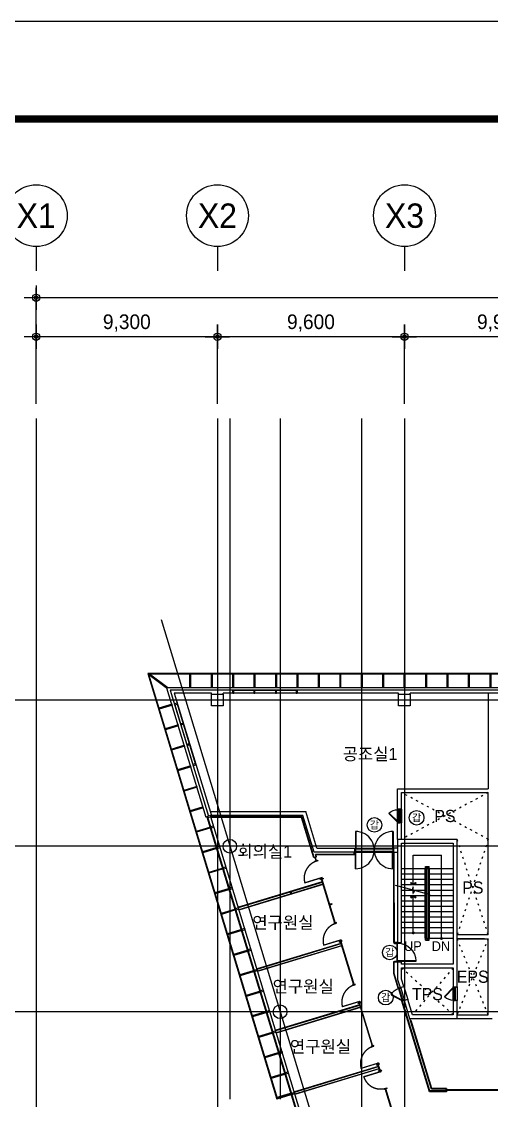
# Model space of a CAD drawing. Header units: metres. Extents: x 630750 to 860239, y 578133 to 726633.
# Drawn here: x 678755 to 702867, y 671261 to 726633 of the extents above; entities that cross this region are included whole.
import ezdxf
from ezdxf.enums import TextEntityAlignment as Align

# ---------------------------------------------------------------- set-up
doc = ezdxf.new("R2010")
doc.units = ezdxf.units.M
doc.header["$LTSCALE"] = 300
for name, pattern in [('DASHDOT', [25.4, 12.7, -6.35, 0, -6.35]), ('HID1', [0.375, 0.25, -0.125]), ('HIDDEN-1', [1.4, 0.35, -0.7, 0.35]), ('업무시설_xr-base$0$CONTINOUS', [0])]:
    doc.linetypes.add(name, pattern=pattern)
doc.layers.get('Defpoints').update_dxf_attribs({"color": 8})
for name, color, linetype in [('001dmp-FORM', 7, 'Continuous'), ('A-AL', 6, 'Continuous'), ('A-CEN-1', 1, 'Continuous'), ('A-CON', 2, 'Continuous'), ('A-DIM', 7, 'Continuous'), ('A-DOR', 4, 'Continuous'), ('A-ELE-9', 9, 'Continuous'), ('A-GRID-DIMS', 14, 'Continuous'), ('A-HAT-1', 9, 'Continuous'), ('A-HAT-2', 8, 'Continuous'), ('A-STAIR', 4, 'Continuous'), ('A-STONE', 6, 'Continuous'), ('A-SYM1', 7, 'Continuous'), ('A-TXT', 3, 'Continuous'), ('A-TXT-S', 3, 'Continuous'), ('A-WAL-BLK', 3, 'Continuous'), ('A-WAL-DW', 7, 'Continuous'), ('A-WALL-CONC', 2, 'Continuous'), ('A-WIN-GLASS', 4, 'Continuous'), ('DIM', 7, 'Continuous'), ('DOR', 4, 'Continuous'), ('ELE9', 9, 'Continuous'), ('INT', 117, 'Continuous'), ('KUK-DOOR', 4, 'Continuous'), ('KUK-DOOR-FRAME', 4, 'Continuous'), ('KUK-WALL-DRYWALL', 4, 'Continuous'), ('KUK-WALL-FIN 1', 30, 'Continuous'), ('KUK-WINDOW', 4, 'Continuous'), ('블럭', 7, 'Continuous'), ('외장그레이팅', 4, 'Continuous'), ('프레임', 5, 'Continuous')]:
    doc.layers.add(name, color=color, linetype=linetype)
doc.styles.add('TEXT', font='')
doc.styles.add('TEXT(돋음)', font='')
doc.styles.add('돋움', font='')
doc.styles.get('TEXT').set_extended_font_data('DotumChe')
doc.styles.get('TEXT(돋음)').set_extended_font_data('Dotum')
doc.styles.get('돋움').set_extended_font_data('Dotum')
doc.dimstyles.new('DIM250', dxfattribs={"dimscale": 250, "dimtxt": 3, "dimasz": 1, "dimexe": 2, "dimexo": 3, "dimgap": 1, "dimtad": 1, "dimdec": 0, "dimzin": 0, "dimdsep": 46, "dimlunit": 6, "dimtxsty": 'TEXT(돋음)', "dimblk": 'Z_DOT', "dimcen": 2.5, "dimdle": 2, "dimclrd": 256, "dimclre": 256, "dimclrt": 3, "dimadec": 0, "dimazin": 0, "dimtfac": 1, "dimtdec": 0, "dimtix": 1, "dimtmove": 2, "dimatfit": 3, "dimldrblk": 'Z_DOT', "dimfxl": 1, "dimtolj": 1, "dimtzin": 0, "dimarcsym": 0})

# ---------------------------------------------------------------- blocks, each defined once
blk = doc.blocks.new('Z_DOT')
at = {"layer": 'DIM', "color": 7}
for p, q in [((0, -2.5), (0, 2.5)), ((-2.5, 0), (2.5, 0))]:
    blk.add_line(p, q, dxfattribs=at)
for radius in [0.75, 0.375]:
    blk.add_circle((0, 0), radius, dxfattribs=at)
blk = doc.blocks.new('*D32')
at = {"layer": 'A-DIM', "lineweight": -2, "transparency": 16777216}
for p, q in [((679505, 707009), (679505, 712959)), ((770505, 707009), (770505, 712959)), ((770255, 712459), (679755, 712459))]:
    blk.add_line(p, q, dxfattribs=at)
at = {"layer": 'Defpoints', "color": 0, "transparency": 16777216}
for p in [(679505, 712459), (679505, 706259), (770505, 706259)]:
    blk.add_point(p, dxfattribs=at)
at = {"layer": 'A-DIM', "lineweight": -2, "transparency": 16777216, "xscale": 250, "yscale": 250, "zscale": 250}
for p, rotation in [((679505, 712459), 179.9999997598762), ((770505, 712459), 359.9999997598762)]:
    blk.add_blockref('Z_DOT', p, dxfattribs=dict(at, rotation=rotation))
at = {"layer": 'A-DIM', "color": 3, "transparency": 16777216, "insert": (725005, 713157), "char_height": 750, "attachment_point": 5, "rotation": 360, "style": 'TEXT(돋음)'}
blk.add_mtext('\\A1;91,000', dxfattribs=at)
blk = doc.blocks.new('*D33')
at = {"layer": 'A-DIM', "lineweight": -2, "transparency": 16777216}
for p, q in [((698405, 707009), (698405, 710959)), ((708055, 710459), (698655, 710459)), ((708305, 707009), (708305, 710959))]:
    blk.add_line(p, q, dxfattribs=at)
at = {"layer": 'Defpoints', "color": 0, "transparency": 16777216}
for p in [(698405, 710459), (698405, 706259), (708305, 706259)]:
    blk.add_point(p, dxfattribs=at)
at = {"layer": 'A-DIM', "lineweight": -2, "transparency": 16777216, "xscale": 250, "yscale": 250, "zscale": 250}
for p, rotation in [((698405, 710459), 179.9999997598762), ((708305, 710459), 359.9999997598762)]:
    blk.add_blockref('Z_DOT', p, dxfattribs=dict(at, rotation=rotation))
at = {"layer": 'A-DIM', "color": 3, "transparency": 16777216, "insert": (703355, 711157), "char_height": 750, "attachment_point": 5, "rotation": 360, "style": 'TEXT(돋음)'}
blk.add_mtext('\\A1;9,900', dxfattribs=at)
blk = doc.blocks.new('*D52')
at = {"layer": 'A-DIM', "lineweight": -2, "transparency": 16777216}
for p, q in [((688805, 707009), (688805, 710959)), ((698155, 710459), (689055, 710459)), ((698405, 707009), (698405, 710959))]:
    blk.add_line(p, q, dxfattribs=at)
at = {"layer": 'Defpoints', "color": 0, "transparency": 16777216}
for p in [(688805, 710459), (688805, 706259), (698405, 706259)]:
    blk.add_point(p, dxfattribs=at)
at = {"layer": 'A-DIM', "lineweight": -2, "transparency": 16777216, "xscale": 250, "yscale": 250, "zscale": 250}
for p, rotation in [((688805, 710459), 179.9999999866598), ((698405, 710459), 359.9999999866598)]:
    blk.add_blockref('Z_DOT', p, dxfattribs=dict(at, rotation=rotation))
at = {"layer": 'A-DIM', "color": 3, "transparency": 16777216, "insert": (693605, 711157), "char_height": 750, "attachment_point": 5, "rotation": 360, "style": 'TEXT(돋음)'}
blk.add_mtext('\\A1;9,600', dxfattribs=at)
blk = doc.blocks.new('*D53')
at = {"layer": 'A-DIM', "lineweight": -2, "transparency": 16777216}
for p, q in [((679505, 707009), (679505, 710959)), ((688555, 710459), (679755, 710459)), ((688805, 707009), (688805, 710959))]:
    blk.add_line(p, q, dxfattribs=at)
at = {"layer": 'Defpoints', "color": 0, "transparency": 16777216}
for p in [(679505, 710459), (679505, 706259), (688805, 706259)]:
    blk.add_point(p, dxfattribs=at)
at = {"layer": 'A-DIM', "lineweight": -2, "transparency": 16777216, "xscale": 250, "yscale": 250, "zscale": 250}
for p, rotation in [((679505, 710459), 179.9999999866598), ((688805, 710459), 359.9999999866598)]:
    blk.add_blockref('Z_DOT', p, dxfattribs=dict(at, rotation=rotation))
at = {"layer": 'A-DIM', "color": 3, "transparency": 16777216, "insert": (684155, 711157), "char_height": 750, "attachment_point": 5, "rotation": 360, "style": 'TEXT(돋음)'}
blk.add_mtext('\\A1;9,300', dxfattribs=at)
blk = doc.blocks.new('*U30')
blk.add_line((0, 5), (0, 0))
blk.add_circle((0, 11.35), 6.35)
at = {"color": 3, "style": '돋움'}
blk.add_attdef('NO', text='', height=5, dxfattribs=at).set_placement((0, 11.35), align=Align.MIDDLE_CENTER)
blk = doc.blocks.new('door_1800_3')
at = {"layer": 'A-DOR'}
for p, q in [((754409, 467845), (754409, 466990)), ((754439, 467845), (754439, 466990)), ((756319, 467845), (756319, 466990)), ((756349, 467845), (756349, 466990)), ((754409, 466990), (754439, 466990)), ((754409, 466790), (754439, 466790)), ((754409, 465935), (754409, 466790)), ((754439, 465935), (754439, 466790)), ((756319, 466990), (756349, 466990)), ((756319, 465935), (756319, 466790)), ((756319, 466790), (756349, 466790)), ((756349, 465935), (756349, 466790))]:
    blk.add_line(p, q, dxfattribs=at)
for points in [[(754379, 466990), (754379, 466790), (754409, 466790), (754409, 466835), (754424, 466835), (754424, 466945), (754409, 466945), (754409, 466990)], [(756379, 466990), (756379, 466790), (756349, 466790), (756349, 466835), (756334, 466835), (756334, 466945), (756349, 466945), (756349, 466990)]]:
    blk.add_lwpolyline(points, close=True, dxfattribs=at)
for centre, start, end in [((754424, 466890), 269.1, 90.9), ((756334, 466890), 89.1, 270.9)]:
    blk.add_arc(centre, 955, start, end, dxfattribs=at)
at = {"layer": 'ELE9'}
for p, q in [((756349, 466945), (754409, 466945)), ((754409, 466835), (756349, 466835))]:
    blk.add_line(p, q, dxfattribs=at)
blk = doc.blocks.new('dor-1000x200conc')
at = {"layer": 'A-DOR'}
for p, q in [((30, 1140), (30, 200)), ((60, 1140), (30, 1140)), ((60, 1140), (60, 200)), ((30, 200), (60, 200))]:
    blk.add_line(p, q, dxfattribs=at)
for points in [[(0, 200), (0, 0), (30, 0), (30, 45), (45, 45), (45, 155), (30, 155), (30, 200)], [(1000, 200), (1000, 0), (970, 0), (970, 45), (955, 45), (955, 155), (970, 155), (970, 200)]]:
    blk.add_lwpolyline(points, close=True, dxfattribs=at)
blk.add_arc((30, 200), 940, 0, 88.1729, dxfattribs=at)
at = {"layer": 'DOR', "color": 9}
for points in [[(30, 200), (970, 200)], [(955, 155), (45, 155)]]:
    blk.add_lwpolyline(points, dxfattribs=at)
blk = doc.blocks.new('dor-700')
at = {"layer": 'A-DOR'}
for p, q in [((197, 553), (218, 574)), ((218, 574), (670, 123)), ((197, 553), (649, 102)), ((670, 123), (649, 102))]:
    blk.add_line(p, q, dxfattribs=at)
for points in [[(0, 123), (0, 3), (45, 3), (45, 78), (30, 78), (30, 123)], [(700, 123), (700, 3), (655, 3), (655, 78), (670, 78), (670, 123)]]:
    blk.add_lwpolyline(points, close=True, dxfattribs=at)
blk.add_arc((715, 104), 686, 139.1042, 178.3732, dxfattribs=at)
at = {"layer": 'DOR', "color": 9}
for points in [[(30, 123), (627, 123)], [(45, 78), (655, 78)], [(45, 3), (655, 3)]]:
    blk.add_lwpolyline(points, dxfattribs=at)
blk = doc.blocks.new('이중외피a')
at = {"layer": '외장그레이팅'}
for p, q in [((2367228, -664026, 0), (2373854, -685863, 0)), ((2453864, -664026, 0), (2367228, -664026, 0)), ((2367269, -664056, 0), (2373874, -685826, 0)), ((2453834, -664056, 0), (2367269, -664056, 0)), ((2374573, -685645, 0), (2373854, -685863, 0)), ((2374564, -685616, 0), (2373874, -685826, 0)), ((2374564, -685616, 0), (2374573, -685645, 0))]:
    blk.add_line(p, q, dxfattribs=at)
at = {"layer": '프레임'}
for p, q in [((2368239, -664806, 0), (2367281, -664096, 0)), ((2368268, -664766, 0), (2367311, -664056, 0)), ((2369379, -664056, 0), (2369379, -664766, 0)), ((2369429, -664056, 0), (2369429, -664766, 0)), ((2370479, -664056, 0), (2370479, -664766, 0)), ((2370529, -664056, 0), (2370529, -664766, 0)), ((2371579, -664056, 0), (2371579, -664766, 0)), ((2371629, -664056, 0), (2371629, -664766, 0)), ((2372679, -664056, 0), (2372679, -664766, 0)), ((2372729, -664056, 0), (2372729, -664766, 0)), ((2373779, -664056, 0), (2373779, -664766, 0)), ((2373829, -664056, 0), (2373829, -664766, 0)), ((2374879, -664056, 0), (2374879, -664766, 0)), ((2374929, -664056, 0), (2374929, -664766, 0)), ((2375979, -664056, 0), (2375979, -664766, 0)), ((2376029, -664056, 0), (2376029, -664766, 0)), ((2377079, -664056, 0), (2377079, -664766, 0)), ((2377129, -664056, 0), (2377129, -664766, 0)), ((2378179, -664056, 0), (2378179, -664766, 0)), ((2378229, -664056, 0), (2378229, -664766, 0)), ((2379279, -664056, 0), (2379279, -664766, 0)), ((2379329, -664056, 0), (2379329, -664766, 0)), ((2380379, -664056, 0), (2380379, -664766, 0)), ((2380429, -664056, 0), (2380429, -664766, 0)), ((2381479, -664056, 0), (2381479, -664766, 0)), ((2381529, -664056, 0), (2381529, -664766, 0)), ((2382579, -664056, 0), (2382579, -664766, 0)), ((2382629, -664056, 0), (2382629, -664766, 0)), ((2383679, -664056, 0), (2383679, -664766, 0)), ((2383729, -664056, 0), (2383729, -664766, 0)), ((2384779, -664056, 0), (2384779, -664766, 0)), ((2384829, -664056, 0), (2384829, -664766, 0)), ((2368481, -665604, 0), (2367801, -665811, 0)), ((2368495, -665652, 0), (2367816, -665858, 0)), ((2368800, -666657, 0), (2368120, -666863, 0)), ((2368815, -666705, 0), (2368135, -666911, 0)), ((2369119, -667710, 0), (2368440, -667916, 0)), ((2369119, -667710, 0), (2368440, -667916, 0)), ((2369134, -667757, 0), (2368454, -667964, 0)), ((2369134, -667757, 0), (2368454, -667964, 0)), ((2369439, -668762, 0), (2368759, -668968, 0)), ((2369453, -668810, 0), (2368774, -669016, 0)), ((2369758, -669815, 0), (2369079, -670021, 0)), ((2369773, -669863, 0), (2369093, -670069, 0)), ((2370078, -670867, 0), (2369398, -671074, 0)), ((2370092, -670915, 0), (2369413, -671121, 0)), ((2370397, -671920, 0), (2369718, -672126, 0)), ((2370397, -671920, 0), (2369718, -672126, 0)), ((2370412, -671968, 0), (2369732, -672174, 0)), ((2370412, -671968, 0), (2369732, -672174, 0)), ((2370717, -672973, 0), (2370037, -673179, 0)), ((2370731, -673020, 0), (2370051, -673227, 0)), ((2371036, -674025, 0), (2370356, -674231, 0)), ((2371050, -674073, 0), (2370371, -674279, 0)), ((2371355, -675078, 0), (2370676, -675284, 0)), ((2371370, -675126, 0), (2370690, -675332, 0)), ((2371675, -676130, 0), (2370995, -676337, 0)), ((2371689, -676178, 0), (2371010, -676384, 0)), ((2371994, -677183, 0), (2371315, -677389, 0)), ((2372009, -677231, 0), (2371329, -677437, 0)), ((2372314, -678236, 0), (2371634, -678442, 0)), ((2372328, -678283, 0), (2371648, -678490, 0)), ((2372633, -679288, 0), (2371953, -679494, 0)), ((2372647, -679336, 0), (2371968, -679542, 0)), ((2372952, -680341, 0), (2372273, -680547, 0)), ((2372967, -680389, 0), (2372287, -680595, 0)), ((2373272, -681393, 0), (2372592, -681600, 0)), ((2373286, -681441, 0), (2372607, -681648, 0)), ((2373591, -682446, 0), (2372912, -682652, 0)), ((2373606, -682494, 0), (2372926, -682700, 0)), ((2373911, -683499, 0), (2373231, -683705, 0)), ((2373925, -683547, 0), (2373245, -683753, 0)), ((2374230, -684551, 0), (2373550, -684757, 0)), ((2374244, -684599, 0), (2373565, -684805, 0)), ((2374540, -685572, 0), (2373860, -685778, 0)), ((2374554, -685619, 0), (2373874, -685826, 0))]:
    blk.add_line(p, q, dxfattribs=at)
blk = doc.blocks.new('xref-sheet(건축)')
at = {"layer": '001dmp-FORM', "color": 30}
blk.add_lwpolyline([(8410, 5940), (0, 5940), (0, 0), (8410, 0)], close=True, dxfattribs=at)
at = {"layer": '001dmp-FORM', "const_width": 15}
blk.add_lwpolyline([(300, 200), (300, 5740), (8210, 5740), (8210, 200)], close=True, dxfattribs=at)

msp = doc.modelspace()

# ---------------------------------------------------------------- hatches: boundary and pattern name
at = {"layer": 'A-SYM1'}
for points in [[(698721.543, 682404.735), (698743.766, 682443.225), (698859.236, 682376.559), (698974.706, 682443.225), (698996.928, 682404.735), (698859.236, 682325.239)], [(698721.543, 681695.742), (698743.766, 681657.252), (698859.236, 681723.919), (698974.706, 681657.252), (698996.928, 681695.742), (698859.236, 681775.239)]]:
    msp.add_hatch(color=7, dxfattribs=at).paths.add_polyline_path(points)
h = msp.add_hatch(color=7, dxfattribs=at)
edge = h.paths.add_edge_path()
edge.add_arc((698859.236, 679860.238), 80, 270, 450, ccw=False)
edge.add_arc((698859.236, 679860.238), 80, 90, 270, ccw=False)
h = msp.add_hatch(color=7, dxfattribs=at)
edge = h.paths.add_edge_path()
edge.add_arc((700299.236, 679575.239), 80, 270, 450, ccw=False)
edge.add_arc((700299.236, 679575.239), 80, 90, 270, ccw=False)

# ---------------------------------------------------------------- linework, layer by layer
at = {"layer": 'A-AL', "ltscale": 3}
msp.add_line((757774.405, 692430.239, 0), (686194.961, 692430.239, 0), dxfattribs=at)
at = {"layer": 'A-CEN-1', "linetype": 'Continuous'}
for p, q in [((679504.405, 706258.824, 0), (679504.405, 627125.804, 0)), ((688804.405, 706258.824, 0), (688804.405, 632129.177, 0)), ((689442.477, 706258.819, 0), (689442.477, 671328.717, 0)), ((692021.734, 706258.819, 0), (692021.734, 671328.717, 0)), ((696204.405, 706258.824, 0), (696204.405, 636401.264, 0)), ((698404.405, 706258.824, 0), (698404.405, 667379.248, 0)), ((685914.165, 695937.926, 0), (695233.805, 665224.837, 0)), ((795684.429, 691810.238, 0), (657202.595, 691810.239, 0)), ((795684.429, 684310.238, 0), (657202.595, 684310.239, 0)), ((795684.429, 675810.238, 0), (657202.595, 675810.239, 0))]:
    msp.add_line(p, q, dxfattribs=at)
at = {"layer": 'A-CON', "elevation": 0}
for points in [[(688504.405, 692110.242), (689104.405, 692110.242), (689104.405, 691510.242), (688504.405, 691510.242)], [(698104.406, 692110.24), (698704.406, 692110.24), (698704.406, 691510.24), (698104.406, 691510.24)]]:
    msp.add_lwpolyline(points, close=True, dxfattribs=at)
at = {"layer": 'A-CON'}
for centre in [(689442.493, 684310.238, 0), (692021.75, 675810.238, 0)]:
    msp.add_circle(centre, 350, dxfattribs=at)
at = {"layer": 'A-ELE-9'}
for p, q in [((698254.408, 686210.228), (698254.408, 685510.228)), ((698254.416, 686210.237, 0), (698254.416, 685510.237, 0)), ((695884.577, 684210.238, 0), (697839.577, 684210.238, 0)), ((695884.577, 684010.238, 0), (697824.576, 684010.238, 0)), ((698368.658, 677113.356), (698571.916, 676443.516)), ((698368.666, 677113.365, 0), (698571.923, 676443.525, 0)), ((701104.397, 677085.229), (701104.397, 676385.229)), ((701104.405, 677085.239, 0), (701104.405, 676385.239, 0))]:
    msp.add_line(p, q, dxfattribs=at)
at = {"layer": 'A-HAT-1', "color": 8, "linetype": 'HIDDEN-1'}
for p, q in [((702704.405, 684660.238, 0), (698254.404, 687060.237, 0)), ((702704.405, 687060.238, 0), (698254.405, 684660.239, 0)), ((700904.574, 675660.238, 0), (698254.574, 678060.239, 0)), ((700904.574, 678060.239, 0), (698810.464, 675660.239, 0))]:
    msp.add_line(p, q, dxfattribs=at)
at = {"layer": 'A-HAT-1', "color": 8, "linetype": 'HIDDEN-1', "elevation": 0}
for points in [[(702704.405, 684660.561), (701104.405, 679760.303)], [(702704.405, 679760.239), (701104.405, 684660.238)], [(702704.405, 675660.239), (701104.405, 679560.303)], [(702704.405, 679560.239), (701104.405, 675660.303)]]:
    msp.add_lwpolyline(points, dxfattribs=at)
at = {"layer": 'A-STAIR'}
for p, q in [((698272.405, 682885.238, 0), (699464.236, 682885.238, 0)), ((698272.574, 683160.238, 0), (699484.405, 683160.238, 0)), ((699464.236, 679585.238, 0), (699464.236, 683160.238, 0)), ((699484.236, 679485.238, 0), (699484.236, 683260.238, 0)), ((699484.405, 683260.238, 0), (699674.405, 683260.238, 0)), ((699534.236, 679535.238, 0), (699534.236, 683210.238, 0)), ((699534.405, 683210.238, 0), (699624.405, 683210.238, 0)), ((699534.405, 683160.238, 0), (699624.405, 683160.238, 0)), ((699624.236, 679535.238, 0), (699624.236, 683210.238, 0)), ((699674.236, 679485.238, 0), (699674.236, 683260.238, 0)), ((699694.236, 679585.238, 0), (699694.236, 683160.238, 0)), ((699694.236, 683160.238, 0), (700886.405, 683160.238, 0)), ((699694.236, 682885.238, 0), (700886.405, 682885.238, 0)), ((698272.405, 682610.238, 0), (699464.236, 682610.238, 0)), ((698272.405, 682335.238, 0), (699464.236, 682335.238, 0)), ((699694.236, 682610.238, 0), (700886.405, 682610.238, 0)), ((699694.236, 682335.238, 0), (700886.405, 682335.238, 0)), ((698272.405, 682060.238, 0), (699464.236, 682060.238, 0)), ((698272.405, 681785.238, 0), (699464.236, 681785.238, 0)), ((699694.236, 682060.238, 0), (700886.405, 682060.238, 0)), ((699694.236, 681785.238, 0), (700886.405, 681785.238, 0)), ((698272.405, 681510.238, 0), (699464.236, 681510.238, 0)), ((698272.405, 681235.238, 0), (699464.236, 681235.238, 0)), ((699694.236, 681510.238, 0), (700886.405, 681510.238, 0)), ((699694.236, 681235.238, 0), (700886.405, 681235.238, 0)), ((698272.405, 680960.238, 0), (699464.236, 680960.238, 0)), ((698272.405, 680685.238, 0), (699464.236, 680685.238, 0)), ((699694.236, 680960.238, 0), (700886.405, 680960.238, 0)), ((699694.236, 680685.238, 0), (700886.405, 680685.238, 0)), ((698272.405, 680410.238, 0), (699464.236, 680410.238, 0)), ((698272.405, 680135.238, 0), (699464.236, 680135.238, 0)), ((699694.236, 680410.238, 0), (700886.405, 680410.238, 0)), ((699694.236, 680135.238, 0), (700886.405, 680135.238, 0)), ((698272.405, 679860.238, 0), (699464.236, 679860.238, 0)), ((699464.236, 679585.238, 0), (699484.236, 679585.238, 0)), ((699484.236, 679485.238, 0), (699674.236, 679485.238, 0)), ((699534.236, 679585.238, 0), (699624.236, 679585.238, 0)), ((699534.236, 679535.238, 0), (699624.236, 679535.238, 0)), ((699674.236, 679585.238, 0), (700886.405, 679585.238, 0)), ((699694.236, 679860.238, 0), (700886.405, 679860.238, 0))]:
    msp.add_line(p, q, dxfattribs=at)
at = {"layer": 'A-STAIR', "elevation": 0}
msp.add_lwpolyline([(699694.236, 683160.238), (699674.236, 683160.238)], dxfattribs=at)
at = {"layer": 'A-STONE', "ltscale": 3}
for p in [(686194.961, 692430.239, 0), (688349.293, 685847.174, 0)]:
    msp.add_line(p, (688205.755, 685803.619, 0), dxfattribs=at)
at = {"layer": 'A-SYM1', "color": 7}
for p, q in [((698859.236, 682325.239, 0), (698859.236, 683850.239, 0)), ((698859.405, 683850.239, 0), (700299.405, 683850.239, 0)), ((700299.236, 679575.239, 0), (700299.236, 683850.239, 0)), ((698859.236, 679860.238, 0), (698859.236, 681775.239, 0))]:
    msp.add_line(p, q, dxfattribs=at)
at = {"layer": 'A-SYM1', "color": 7, "elevation": 0}
msp.add_lwpolyline([(699721.642, 681819.158), (698922.232, 682033.359), (698859.236, 681876.372), (698859.236, 682224.105), (698796.239, 682067.118), (697951.956, 682293.344)], dxfattribs=at)
for points in [[(698743.766, 682443.225), (698859.236, 682376.559), (698974.706, 682443.225), (698996.928, 682404.735), (698859.236, 682325.239), (698721.543, 682404.735)], [(698743.766, 681657.252), (698859.236, 681723.919), (698974.706, 681657.252), (698996.928, 681695.742), (698859.236, 681775.239), (698721.543, 681695.742)]]:
    msp.add_lwpolyline(points, close=True, dxfattribs=at)
at = {"layer": 'A-WAL-BLK'}
for p, q in [((702704.573, 692160.239, 0), (702704.573, 687260.238, 0)), ((698054.405, 687260.236, 0), (702704.573, 687260.238, 0)), ((698054.405, 684660.239, 0), (698054.405, 687260.236, 0)), ((698254.405, 687060.237, 0), (702704.405, 687060.238, 0)), ((698254.405, 684660.239, 0), (698254.405, 687060.237, 0)), ((702704.404, 679760.239, 0), (702704.405, 687060.238, 0)), ((688432.144, 686090.729, 0), (693344.152, 686090.729, 0)), ((693915.147, 684210.239, 0), (693344.152, 686090.729, 0)), ((698254.408, 686210.228), (698054.4, 686210.228)), ((698254.416, 686210.237, 0), (698054.407, 686210.237, 0)), ((693195.864, 685890.729, 0), (688492.832, 685890.729, 0)), ((693766.859, 684010.239, 0), (693195.864, 685890.729, 0)), ((698254.408, 685510.228), (698054.4, 685510.228)), ((698254.416, 685510.237, 0), (698054.407, 685510.237, 0)), ((695854.405, 684010.239, 0), (693766.859, 684010.239, 0)), ((693915.147, 684210.239, 0), (695854.405, 684210.239, 0)), ((698054.405, 684210.239, 0), (697854.405, 684210.238, 0)), ((697854.405, 684010.238, 0), (698054.405, 684010.239, 0)), ((702704.404, 679760.239, 0), (701104.405, 679760.239, 0)), ((701104.405, 679560.239, 0), (702704.405, 679560.239, 0)), ((702504.405, 679560.239, 0), (701104.405, 679560.239, 0)), ((702704.405, 675660.239, 0), (702704.405, 679560.239, 0)), ((701104.405, 675660.239, 0), (702704.405, 675660.239, 0)), ((701104.405, 675460.239, 0), (702904.404, 675460.239, 0))]:
    msp.add_line(p, q, dxfattribs=at)
at = {"layer": 'A-WAL-DW'}
for p, q in [((686388.128, 692310.239, 0), (688349.293, 685847.174, 0)), ((757774.405, 692310.239, 0), (686388.128, 692310.239, 0)), ((686590.398, 692160.239, 0), (688492.83, 685890.729, 0)), ((688504.405, 692160.239, 0), (686590.398, 692160.239, 0)), ((688504.405, 692110.24, 0), (688504.405, 692160.239, 0)), ((698104.406, 692160.239, 0), (689104.405, 692160.239, 0)), ((689104.405, 692110.24, 0), (689104.405, 692160.239, 0)), ((698104.406, 692110.24, 0), (698104.406, 692160.239, 0)), ((708004.405, 692160.239, 0), (698704.406, 692160.239, 0)), ((698704.406, 692110.24, 0), (698704.406, 692160.239, 0)), ((688492.83, 685890.729, 0), (688349.293, 685847.174, 0))]:
    msp.add_line(p, q, dxfattribs=at)
at = {"layer": 'A-WALL-CONC', "elevation": 0}
for points in [[(701104.405, 684660.239), (698054.405, 684660.239), (698054.405, 679360.239), (698254.405, 679360.239), (698254.405, 684460.239), (700904.405, 684460.239), (700904.405, 678260.239), (698254.405, 678260.239), (698254.405, 678360.239), (698054.405, 678360.239), (698054.405, 677460.239), (698177.283, 677055.292), (698368.666, 677113.365), (698254.405, 677489.915), (698254.405, 678060.239), (700904.405, 678060.239), (700904.405, 677085.239), (701104.405, 677085.239)], [(698571.923, 676443.525), (698380.54, 676385.451), (698661.289, 675460.239), (701104.405, 675460.239), (701104.405, 676385.239), (700904.405, 676385.239), (700904.405, 675660.239), (698809.605, 675660.239)]]:
    msp.add_lwpolyline(points, close=True, dxfattribs=at)
at = {"layer": 'A-WIN-GLASS'}
for p, q in [((688310.17, 685803.952, 0), (688287.204, 685796.983, 0)), ((693183.828, 669660.047, 0), (688287.204, 685796.983, 0)), ((693206.794, 669667.016, 0), (688310.17, 685803.952, 0))]:
    msp.add_line(p, q, dxfattribs=at)
at = {"layer": 'A-WIN-GLASS', "color": 9}
msp.add_line((693426.5, 669480.219, 0), (688468.16, 685820.542, 0), dxfattribs=at)
at = {"layer": 'A-WIN-GLASS', "elevation": 0}
for points in [[(689604.405, 692160.241), (689604.405, 692310.241), (692904.405, 692310.241), (692904.405, 692160.241)], [(689604.405, 692310.241), (689604.405, 692160.241), (689654.405, 692160.241), (689654.405, 692310.241)], [(690679.405, 692310.241), (690679.405, 692160.241), (690729.405, 692160.241), (690729.405, 692310.241)], [(691779.405, 692310.241), (691779.405, 692160.241), (691829.405, 692160.241), (691829.405, 692310.241)], [(692854.405, 692310.241), (692854.405, 692160.241), (692904.405, 692160.241), (692904.405, 692310.241)], [(686744.798, 691651.36), (686601.261, 691607.805), (686615.779, 691559.959), (686759.316, 691603.515)], [(687056.944, 690622.677), (686913.407, 690579.121), (686927.925, 690531.276), (687071.462, 690574.831)], [(687376.349, 689570.07), (687232.812, 689526.515), (687247.33, 689478.669), (687390.867, 689522.224)], [(687688.537, 688541.246), (687545, 688497.691), (687559.519, 688449.845), (687703.056, 688493.4)], [(688468.16, 685820.542), (688450.738, 685877.957), (688301.447, 685832.656), (688318.87, 685775.241)], [(688627.863, 685294.239), (688610.441, 685351.654), (688461.15, 685306.353), (688478.572, 685248.938)], [(688947.268, 684241.632), (688929.846, 684299.047), (688780.557, 684253.747), (688797.98, 684196.332)], [(689266.673, 683189.026), (689249.251, 683246.441), (689099.965, 683201.141), (689117.387, 683143.726)], [(689586.078, 682136.419), (689568.656, 682193.834), (689419.372, 682148.535), (689436.795, 682091.12)], [(689905.483, 681083.813), (689888.061, 681141.228), (689738.78, 681095.93), (689756.202, 681038.515)], [(690224.888, 680031.206), (690207.466, 680088.621), (690058.185, 680043.323), (690075.607, 679985.908)], [(690544.293, 678978.6), (690526.871, 679036.015), (690377.59, 678990.717), (690395.012, 678933.302)], [(690863.698, 677925.993), (690846.276, 677983.408), (690696.992, 677938.109), (690714.415, 677880.694)], [(691183.103, 676873.387), (691165.681, 676930.802), (691016.4, 676885.504), (691033.822, 676828.089)], [(691502.508, 675820.78), (691485.086, 675878.195), (691335.802, 675832.896), (691353.224, 675775.481)], [(691821.913, 674768.174), (691804.491, 674825.589), (691655.21, 674780.291), (691672.632, 674722.876)], [(692141.318, 673715.567), (692123.896, 673772.982), (691974.607, 673727.682), (691992.029, 673670.267)], [(692460.723, 672662.961), (692443.301, 672720.376), (692294.015, 672675.076), (692311.437, 672617.661)], [(692780.128, 671610.354), (692762.706, 671667.769), (692613.422, 671622.47), (692630.844, 671565.055)]]:
    msp.add_lwpolyline(points, close=True, dxfattribs=at)
msp.add_lwpolyline([(686744.798, 691651.36), (686601.261, 691607.805), (687559.476, 688449.986), (687703.013, 688493.541), (686744.798, 691651.36)], dxfattribs=at)
at = {"layer": 'INT', "linetype": 'HID1', "ltscale": 3, "elevation": 0}
for points in [[(692547.686, 681976.733), (692576.392, 681985.45), (692605.447, 681889.764), (692576.741, 681881.047), (692547.686, 681976.733)], [(694581.775, 681326.153), (694590.491, 681297.447), (694686.177, 681326.502), (694677.461, 681355.208), (694581.775, 681326.153)]]:
    msp.add_lwpolyline(points, dxfattribs=at)
at = {"layer": 'KUK-DOOR', "color": 4}
for points in [[(694187.225, 682696.977), (693287.671, 682424.208), (693284.189, 682435.692), (694183.743, 682708.46)], [(695159.635, 679495.045), (694260.184, 679221.934), (694256.698, 679233.416), (695156.148, 679506.527)], [(696118.313, 676337.383), (695218.863, 676064.272), (695215.376, 676075.754), (696114.827, 676348.865)], [(697077.219, 673179.756), (696177.769, 672906.646), (696174.283, 672918.128), (697073.733, 673191.239)], [(697207.367, 672751.072), (696307.895, 672478.034), (696311.38, 672466.551), (697210.853, 672739.589)]]:
    msp.add_lwpolyline(points, close=True, dxfattribs=at)
at = {"layer": 'KUK-DOOR', "color": 1, "linetype": 'DASHDOT', "ltscale": 0.11}
for centre in [(695110.048, 679486.259), (696068.727, 676328.597), (697027.633, 673170.97), (697161.266, 672730.807)]:
    msp.add_circle(centre, 5, dxfattribs=at)
at = {"layer": 'KUK-DOOR', "color": 1, "linetype": 'DASHDOT'}
for centre, start, end in [((694176.309, 682667.348), 108.7933225, 194.5564553), ((695148.73, 679465.412), 108.8151367, 194.5782696), ((696107.408, 676307.75), 108.8151367, 194.5782696), ((697066.314, 673150.124), 108.8151367, 194.5782696), ((697181.828, 672769.641), 199.1980724, 284.9612052)]:
    msp.add_arc(centre, 921.706, start, end, dxfattribs=at)
at = {"layer": 'KUK-DOOR', "color": 1, "linetype": 'DASHDOT', "ltscale": 0.11}
for centre, start, end in [((694137.635, 682688.21), 286.8686552, 16.8686552), ((695110.048, 679486.259), 286.8904695, 16.8904695), ((696068.727, 676328.597), 286.8904695, 16.8904695), ((697027.633, 673170.97), 286.8904695, 16.8904695), ((697161.266, 672730.807), 16.8858725, 106.8858725)]:
    msp.add_arc(centre, 50, start, end, dxfattribs=at)
at = {"layer": 'KUK-DOOR-FRAME'}
for points in [[(693798.596, 683547.2), (693942.125, 683590.781), (693950.841, 683562.076), (693847.501, 683530.697), (693847.501, 683530.697), (693807.312, 683518.494), (693798.596, 683547.2)], [(694080.423, 682619.044), (694120.611, 682631.247), (694120.611, 682631.247), (694223.952, 682662.625), (694232.668, 682633.919), (694089.139, 682590.338), (694080.423, 682619.044)], [(694080.423, 682619.044), (694120.611, 682631.247), (694120.611, 682631.247), (694223.952, 682662.625), (694232.668, 682633.919), (694089.139, 682590.338), (694080.423, 682619.044)], [(694779.7, 680316.075), (694819.888, 680328.278), (694819.888, 680328.278), (694923.229, 680359.657), (694914.513, 680388.363), (694770.984, 680344.781), (694779.7, 680316.075)], [(695061.527, 679387.919), (695205.056, 679431.501), (695196.34, 679460.206), (695092.999, 679428.828), (695092.999, 679428.828), (695052.811, 679416.625), (695061.527, 679387.919)], [(695738.379, 677158.413), (695778.567, 677170.616), (695778.567, 677170.616), (695881.908, 677201.995), (695873.192, 677230.701), (695729.662, 677187.119), (695738.379, 677158.413)], [(696020.206, 676230.257), (696163.735, 676273.839), (696155.019, 676302.544), (696051.677, 676271.166), (696051.677, 676271.166), (696011.489, 676258.963), (696020.206, 676230.257)], [(696697.285, 674000.787), (696737.473, 674012.99), (696737.473, 674012.99), (696840.814, 674044.368), (696832.098, 674073.074), (696688.569, 674029.493), (696697.285, 674000.787)], [(696979.112, 673072.631), (697122.641, 673116.212), (697113.925, 673144.918), (697010.584, 673113.539), (697010.584, 673113.539), (696970.396, 673101.337), (696979.112, 673072.631)], [(697066.262, 672785.573), (697209.795, 672829.143), (697218.509, 672800.437), (697115.165, 672769.066), (697115.165, 672769.066), (697074.976, 672756.867), (697066.262, 672785.573)], [(697348.014, 671857.394), (697388.203, 671869.594), (697388.203, 671869.594), (697491.547, 671900.964), (697500.261, 671872.258), (697356.728, 671828.688), (697348.014, 671857.394)]]:
    msp.add_lwpolyline(points, dxfattribs=at)
at = {"layer": 'KUK-WALL-DRYWALL'}
for p, q in [((693140.244, 685815.729), (688469.621, 685815.729, 0)), ((693775.613, 683723.236), (693140.244, 685815.729)), ((693871.299, 683752.29), (693830.89, 683885.369)), ((695829.54, 683885.369, 0), (693830.89, 683885.369)), ((695829.54, 683885.369, 0), (695829.405, 684010.211, 0)), ((697879.401, 681410.105, 0), (697879.401, 684010.23)), ((693895.22, 683759.554), (693751.691, 683715.972)), ((693808.914, 683527.519), (693952.443, 683571.1)), ((689888.553, 681162.287), (694198.797, 682470.165)), ((689917.606, 681066.601), (694237.421, 682377.386)), ((697879.401, 681410.105, 0), (697879.4, 679360.233)), ((690846.765, 678004.467), (695157.59, 679312.521)), ((690875.819, 677908.781), (695186.644, 679216.838)), ((697879.395, 677778.334), (697879.395, 678360.24)), ((697879.4, 677778.332), (697879.4, 678360.238)), ((698105.614, 677033.524), (697879.395, 677778.334)), ((691804.983, 674846.648), (696116.266, 676154.841)), ((699711.812, 671745.234), (698309.051, 676363.735)), ((691834.036, 674750.962), (696154.895, 676062.064)), ((699785.95, 671845.234, 0), (698687.979, 675460.233)), ((692763.191, 671688.827), (697074.969, 672997.169)), ((692792.244, 671593.14), (697104.027, 672901.489)), ((700554.263, 671745.234), (699711.812, 671745.234)), ((700554.263, 671745.234), (699711.812, 671745.234)), ((700554.263, 671845.234), (699785.95, 671845.234, 0))]:
    msp.add_line(p, q, dxfattribs=at)
at = {"layer": 'KUK-WALL-FIN 1'}
for p, q in [((693121.708, 685790.729), (688477.207, 685790.729, 0)), ((693751.691, 683715.972), (693121.708, 685790.729)), ((693895.22, 683759.554), (693864.609, 683860.369)), ((695854.564, 683860.369), (693864.609, 683860.369)), ((695854.567, 683860.359), (695854.405, 684010.238, 0)), ((695854.564, 683960.369), (695854.564, 683860.369)), ((697854.4, 679360.231, 0), (697854.401, 684210.23, 0)), ((689903.679, 681193.013), (694191.532, 682494.093, 0)), ((694235.099, 682350.611), (689947.44, 681048.887)), ((690861.891, 678035.193), (695150.324, 679336.448, 0)), ((695195.882, 679193.571), (690905.652, 677891.067)), ((697854.395, 677774.621), (697854.395, 678360.24)), ((697854.4, 677774.619), (697854.4, 678360.238)), ((698081.693, 677026.259), (697854.395, 677774.621)), ((691820.108, 674877.374), (696108.999, 676178.768, 0)), ((699685.863, 671710.234), (698275.387, 676353.51)), ((696152.574, 676035.289), (691863.87, 674733.248)), ((699804.484, 671870.234, 0), (698744.479, 675360.233)), ((692778.316, 671719.552), (697067.702, 673021.097, 0)), ((697111.277, 672877.617), (692822.077, 671575.426)), ((700555.863, 671710.234), (699685.863, 671710.234)), ((700555.863, 671710.234), (699685.863, 671710.234)), ((700545.863, 671870.234), (699804.484, 671870.234, 0)), ((700555.863, 671720.234), (700555.863, 671710.234))]:
    msp.add_line(p, q, dxfattribs=at)
at = {"layer": 'KUK-WALL-FIN 1', "color": 8}
for p, q in [((693830.535, 683724.238), (693817.14, 683720.167)), ((693830.535, 683724.238), (693817.14, 683720.167)), ((693878.511, 683566.238), (693865.114, 683562.174)), ((694166.162, 682618.951), (694152.766, 682614.883)), ((694166.162, 682618.951), (694152.766, 682614.883)), ((694202.159, 682462.541, -888.51), (694155.637, 682615.755, 3421.354)), ((694155.637, 682615.755, -888.51), (694840.387, 680360.629, 3421.354)), ((694202.159, 682462.541, -888.51), (694155.637, 682615.755, 3421.354)), ((694209.814, 682464.865, 1192.399), (694163.292, 682618.079, 3419.722)), ((694163.292, 682618.079, 1192.399), (694848.042, 680362.954, 3419.722)), ((694209.814, 682464.865, 1192.399), (694163.292, 682618.079, 3419.722)), ((694850.912, 680363.825), (694837.516, 680359.758)), ((695138.535, 679416.529), (695125.14, 679412.459)), ((695127.727, 679413.246, -888.51), (695806.265, 677179.026, 905.334)), ((695135.382, 679415.57, 1192.399), (695813.919, 677181.351, 2119.451)), ((695809.591, 677206.163), (695796.195, 677202.096)), ((696079.425, 676279.591, 1627.485), (696757.972, 674045.341, 3421.354)), ((696097.214, 676258.867), (696083.819, 676254.797)), ((696087.08, 676281.915, 2492.657), (696765.627, 674047.666, 3419.722)), ((696768.497, 674048.537), (696755.101, 674044.469)), ((697056.12, 673101.241), (697042.725, 673097.17)), ((697046.85, 673093.199, 1627.485), (697159.021, 672723.856, 1817.795)), ((697054.505, 673095.523, 2492.657), (697166.676, 672726.179, 2591.009)), ((697146.178, 672804.605), (697132.781, 672800.542)), ((697415.908, 671878.004, 2253.634), (698104.172, 669611.758, 3421.354)), ((697433.753, 671857.295), (697420.357, 671853.228)), ((697423.563, 671880.328, 2816.249), (698111.827, 669614.083, 3419.722))]:
    msp.add_line(p, q, dxfattribs=at)
at = {"layer": 'KUK-WALL-FIN 1', "color": 4}
for points in [[(693801.372, 683710.149), (693795.556, 683729.285), (693843.396, 683743.824), (693849.212, 683724.688), (693831.989, 683719.454), (693829.081, 683729.022), (693815.686, 683724.951), (693818.594, 683715.383)], [(693801.372, 683710.149), (693795.556, 683729.285), (693843.396, 683743.824), (693849.212, 683724.688), (693831.989, 683719.454), (693829.081, 683729.022), (693815.686, 683724.951), (693818.594, 683715.383)], [(693846.437, 683561.733), (693852.244, 683542.594), (693900.09, 683557.11), (693894.284, 683576.248), (693877.059, 683571.023), (693879.962, 683561.453), (693866.565, 683557.389), (693863.662, 683566.958)], [(694136.995, 682604.869), (694131.185, 682624.006), (694179.028, 682638.533), (694184.839, 682619.396), (694167.615, 682614.166), (694164.71, 682623.735), (694151.314, 682619.667), (694154.219, 682610.099)], [(694136.995, 682604.869), (694131.185, 682624.006), (694179.028, 682638.533), (694184.839, 682619.396), (694167.615, 682614.166), (694164.71, 682623.735), (694151.314, 682619.667), (694154.219, 682610.099)], [(694818.84, 680359.312), (694824.651, 680340.175), (694872.494, 680354.702), (694866.683, 680373.839), (694849.46, 680368.61), (694852.365, 680359.041), (694838.969, 680354.973), (694836.064, 680364.542)], [(695109.372, 679402.441), (695103.556, 679421.577), (695151.396, 679436.115), (695157.212, 679416.979), (695139.989, 679411.745), (695137.081, 679421.313), (695123.686, 679417.242), (695126.594, 679407.675)], [(695777.519, 677201.65), (695783.329, 677182.513), (695831.173, 677197.04), (695825.362, 677216.177), (695808.138, 677210.948), (695811.044, 677201.379), (695797.648, 677197.311), (695794.742, 677206.88)], [(696068.05, 676244.779), (696062.235, 676263.915), (696110.075, 676278.453), (696115.89, 676259.317), (696098.668, 676254.083), (696095.76, 676263.651), (696082.365, 676259.58), (696085.273, 676250.013)], [(696736.425, 674044.024), (696742.236, 674024.887), (696790.079, 674039.414), (696784.268, 674058.551), (696767.045, 674053.321), (696769.95, 674043.753), (696756.554, 674039.685), (696753.648, 674049.254)], [(697026.957, 673087.152), (697021.141, 673106.288), (697068.981, 673120.827), (697074.796, 673101.691), (697057.574, 673096.457), (697054.666, 673106.025), (697041.271, 673101.954), (697044.179, 673092.386)], [(697114.104, 672800.102), (697119.909, 672780.963), (697167.757, 672795.475), (697161.952, 672814.614), (697144.727, 672809.39), (697147.629, 672799.82), (697134.232, 672795.757), (697131.33, 672805.326)], [(697404.586, 671843.215), (697398.776, 671862.353), (697446.62, 671876.876), (697452.43, 671857.739), (697435.206, 671852.51), (697432.301, 671862.079), (697418.905, 671858.012), (697421.809, 671848.444)]]:
    msp.add_lwpolyline(points, close=True, dxfattribs=at)
at = {"layer": 'KUK-WALL-FIN 1', "color": 8}
for points in [[(693802.438, 683712.146), (693797.552, 683728.22), (693842.33, 683741.828), (693847.215, 683725.754), (693833.055, 683721.45), (693830.147, 683731.018), (693813.69, 683726.017), (693816.598, 683716.449)], [(693802.438, 683712.146), (693797.552, 683728.22), (693842.33, 683741.828), (693847.215, 683725.754), (693833.055, 683721.45), (693830.147, 683731.018), (693813.69, 683726.017), (693816.598, 683716.449)], [(693848.433, 683560.666), (693853.31, 683544.59), (693898.095, 683558.176), (693893.217, 683574.253), (693879.055, 683569.956), (693881.958, 683560.387), (693865.499, 683555.393), (693862.596, 683564.963)], [(694138.062, 682606.865), (694133.18, 682622.94), (694177.962, 682636.538), (694182.843, 682620.462), (694168.681, 682616.162), (694165.776, 682625.731), (694149.318, 682620.734), (694152.223, 682611.165)], [(694138.062, 682606.865), (694133.18, 682622.94), (694177.962, 682636.538), (694182.843, 682620.462), (694168.681, 682616.162), (694165.776, 682625.731), (694149.318, 682620.734), (694152.223, 682611.165)], [(694820.836, 680358.246), (694825.717, 680342.171), (694870.498, 680355.768), (694865.617, 680371.844), (694851.456, 680367.544), (694854.361, 680357.975), (694837.903, 680352.978), (694834.997, 680362.546)], [(695110.438, 679404.437), (695105.552, 679420.511), (695150.33, 679434.119), (695155.215, 679418.045), (695141.055, 679413.741), (695138.147, 679423.309), (695121.69, 679418.308), (695124.598, 679408.74)], [(695779.515, 677200.584), (695784.396, 677184.509), (695829.177, 677198.106), (695824.296, 677214.182), (695810.134, 677209.882), (695813.039, 677200.313), (695796.581, 677195.316), (695793.676, 677204.884)], [(696069.116, 676246.775), (696064.231, 676262.849), (696109.009, 676276.457), (696113.894, 676260.383), (696099.733, 676256.079), (696096.826, 676265.647), (696080.369, 676260.646), (696083.277, 676251.078)], [(696738.421, 674042.958), (696743.302, 674026.882), (696788.083, 674040.48), (696783.202, 674056.555), (696769.04, 674052.255), (696771.946, 674042.686), (696755.488, 674037.689), (696752.582, 674047.258)], [(697028.022, 673089.148), (697023.137, 673105.222), (697067.915, 673118.831), (697072.8, 673102.756), (697058.64, 673098.453), (697055.732, 673108.021), (697039.275, 673103.02), (697042.183, 673093.452)], [(697116.1, 672799.035), (697120.976, 672782.959), (697165.761, 672796.542), (697160.885, 672812.619), (697146.722, 672808.323), (697149.625, 672798.753), (697133.165, 672793.761), (697130.263, 672803.331)], [(697405.652, 671845.211), (697400.772, 671861.287), (697445.554, 671874.88), (697450.434, 671858.805), (697436.272, 671854.506), (697433.367, 671864.075), (697416.909, 671859.079), (697419.814, 671849.51)]]:
    msp.add_lwpolyline(points, close=True, dxfattribs=at)
at = {"layer": 'KUK-WALL-FIN 1', "color": 4}
for points in [[(693828.927, 683722.704), (693874.868, 683571.404), (693874.201, 683570.157), (693866.547, 683567.832), (693865.299, 683568.499), (693819.357, 683719.796), (693820.025, 683721.046), (693827.679, 683723.37), (693828.927, 683722.704)], [(694164.539, 682617.413), (694848.708, 680364.201), (694848.042, 680362.954), (694840.387, 680360.629), (694839.139, 680361.296), (694154.969, 682614.505), (694155.637, 682615.755), (694163.292, 682618.079), (694164.539, 682617.413)], [(695805.307, 677178.735), (695127.06, 679411.995), (695127.727, 679413.246), (695135.382, 679415.57), (695136.63, 679414.904)], [(695136.63, 679414.904), (695814.877, 677181.641)], [(696088.037, 676282.206), (696766.293, 674048.913), (696765.627, 674047.665), (696757.972, 674045.341), (696756.724, 674046.007), (696078.467, 676279.3)], [(697158.063, 672723.565), (697045.893, 673092.908)], [(697055.462, 673095.814), (697167.633, 672726.47)], [(697424.52, 671880.618), (698112.493, 669615.33), (698111.826, 669614.082), (698104.172, 669611.758), (698102.924, 669612.424), (697414.95, 671877.713)]]:
    msp.add_lwpolyline(points, dxfattribs=at)
at = {"layer": 'KUK-WALL-FIN 1'}
msp.add_lwpolyline([(698275.387, 676353.51), (698284.942, 676356.41)], dxfattribs=at)
at = {"layer": 'KUK-WALL-FIN 1', "color": 3}
for points in [[(700555.863, 671805.234), (700555.863, 671870.234), (700545.863, 671870.234), (700545.863, 671846.834), (700520.863, 671846.834), (700520.863, 671845.234), (700547.463, 671845.234), (700547.463, 671868.634), (700554.263, 671868.634), (700554.263, 671806.834)], [(700520.863, 671743.634), (700545.863, 671743.634), (700545.863, 671720.234), (700555.863, 671720.234), (700555.863, 671785.234)], [(700554.263, 671783.634), (700554.263, 671721.834), (700547.463, 671721.834), (700547.463, 671745.234), (700520.863, 671745.234), (700520.863, 671743.634)], [(700554.263, 671783.634), (700544.263, 671783.634), (700544.263, 671806.834), (700554.263, 671806.834)], [(700555.863, 671785.234), (700545.863, 671785.234), (700545.863, 671805.234), (700555.863, 671805.234)]]:
    msp.add_lwpolyline(points, dxfattribs=at)
at = {"layer": 'KUK-WALL-FIN 1', "color": 8}
for centre, start, end in [((693819.132, 683713.337), 6.4031605, 104.7248242), ((693819.132, 683713.337), 6.4031605, 104.7248242), ((693832.681, 683717.455), 109.083544, 207.4052078), ((693832.681, 683717.455), 109.083544, 207.4052078), ((693862.971, 683568.958), 289.05613, 27.3777938), ((693876.522, 683573.069), 186.3757465, 284.6974103), ((694154.756, 682608.052), 6.3894535, 104.7111172), ((694154.756, 682608.052), 6.3894535, 104.7111172), ((694168.306, 682612.167), 109.069837, 207.3915008), ((694168.306, 682612.167), 109.069837, 207.3915008), ((694835.372, 680366.542), 289.069837, 27.3915008), ((694848.922, 680370.656), 186.3894535, 284.7111172), ((695794.051, 677208.88), 289.069837, 27.3915008), ((695807.601, 677212.994), 186.3894535, 284.7111172), ((696085.81, 676247.966), 6.4031605, 104.7248242), ((696099.359, 676252.084), 109.083544, 207.4052078), ((696752.957, 674051.253), 289.069837, 27.3915008), ((696766.507, 674055.368), 186.3894535, 284.7111172), ((697044.717, 673090.34), 6.4031605, 104.7248242), ((697058.266, 673094.457), 109.083544, 207.4052078), ((697130.639, 672807.326), 289.0515177, 27.3731815), ((697144.19, 672811.436), 186.3711342, 284.692798), ((697422.347, 671846.397), 6.3848412, 104.706505), ((697435.897, 671850.51), 109.0652247, 207.3868885)]:
    msp.add_arc(centre, 2.116, start, end, dxfattribs=at)
at = {"layer": 'KUK-WINDOW', "linetype": '업무시설_xr-base$0$CONTINOUS'}
msp.add_lwpolyline([(704764.703, 671790.235), (704764.703, 671800.235), (700545.858, 671800.235), (700545.858, 671790.235)], close=True, dxfattribs=at)
at = {"layer": '블럭', "color": 1}
for centre in [(699027.731, 685766.469, 0), (696863.006, 685403.212, 0), (697650.348, 678853.667, 0), (697441.761, 676536.676, 0)]:
    msp.add_circle(centre, 375, dxfattribs=at)

# ---------------------------------------------------------------- block references
at = {"xscale": 24.9999912600033, "yscale": 24.99999123637099, "zscale": 24.99999123690949}
msp.add_blockref('xref-sheet(건축)', (630749.995, 578132.782), dxfattribs=at)
msp.add_blockref('이중외피a', (-1682000.012, 1357196.32))
at = {"xscale": -1, "rotation": 270}
msp.add_blockref('dor-1000x200conc', (697854.4, 678360.239, 0), dxfattribs=at)
at = {"layer": 'A-DOR', "xscale": -1}
for p, rotation in [((698177.738, 686210.228), 90.00001133918128), ((698199.701, 677062.06, 0), 106.8799935834503)]:
    msp.add_blockref('dor-700', p, dxfattribs=dict(at, rotation=rotation))
at = {"layer": 'A-DOR', "rotation": 89.99998868749918}
msp.add_blockref('dor-700', (701027.727, 676385.229), dxfattribs=at)
at = {"layer": 'A-GRID-DIMS', "xscale": 250, "yscale": 250, "zscale": 250}
for p, values in [((679506.573, 713834.146, 0), {'NO': 'X1'}), ((688806.574, 713834.118, 0), {'NO': 'X2'}), ((698406.574, 713834.157, 0), {'NO': 'X3'})]:
    msp.add_blockref('*U30', p, dxfattribs=at).add_auto_attribs(values)
at = {"layer": 'A-HAT-2', "rotation": 180}
msp.add_blockref('door_1800_3', (1452233.808, 1151000.482, 0), dxfattribs=at)

# ---------------------------------------------------------------- texts
at = {"layer": 'A-TXT', "color": 3, "style": '돋움'}
for s, p in [('공조실', (695232.721, 688728.205, 0)), ('공조실1', (695232.721, 688728.205, 0)), ('회의실1', (689829.497, 683728.246, 0)), ('연구원실', (690595.758, 680080.893, 0)), ('연구원실', (691637.814, 676800.881, 0)), ('연구원실', (692524.756, 673715.401, 0))]:
    msp.add_text(s, height=625, rotation=0.0000064, dxfattribs=at).set_placement(p)
at = {"layer": 'A-TXT-S', "color": 3, "style": '돋움'}
for s, p in [('PS', (700479.574, 685860.364)), ('PS', (701912.574, 682185.862)), ('EPS', (701904.574, 677610.364)), ('TPS', (699581.625, 676719.629))]:
    msp.add_text(s, height=625, dxfattribs=at).set_placement(p, align=Align.MIDDLE_CENTER)
for s, p in [('UP', (698381.191, 678931.374)), ('DN', (699803.453, 678928.137))]:
    msp.add_text(s, height=500, dxfattribs=at).set_placement(p)
at = {"layer": '블럭', "style": 'TEXT'}
for p in [(696863.006, 685403.212, 0), (699027.731, 685766.469, 0), (697650.348, 678853.667, 0), (697441.761, 676536.676, 0)]:
    msp.add_text('갑', height=375, dxfattribs=at).set_placement(p, align=Align.MIDDLE_CENTER)

# ---------------------------------------------------------------- dimensions: what is measured, and where the dimension line sits
at = {"layer": 'A-DIM'}
for base, p1, p2, angle, picture, middle in [((679504.573, 712458.825, 0), (770504.573, 706258.825, 0), (679504.573, 706258.825, 0), 179.9999998, '*D32', (725004.573, 713156.586, 0)), ((679504.571, 710458.797, 0), (688804.572, 706258.797, 0), (679504.571, 706258.825, 0), 180, '*D53', (684154.571, 711156.559, 0)), ((688804.573, 710458.797, 0), (698404.574, 706258.797, 0), (688804.573, 706258.825, 0), 180, '*D52', (693604.573, 711156.558, 0)), ((698404.573, 710458.825, 0), (708304.573, 706258.825, 0), (698404.573, 706258.825, 0), 179.9999998, '*D33', (703354.573, 711156.586, 0))]:
    dim = msp.add_linear_dim(base=base, p1=p1, p2=p2, angle=angle, dimstyle='DIM250', dxfattribs=at)
    dim.commit()
    dim.dimension.update_dxf_attribs({"geometry": picture, "text_midpoint": middle})

doc.saveas('drawing.dxf')
